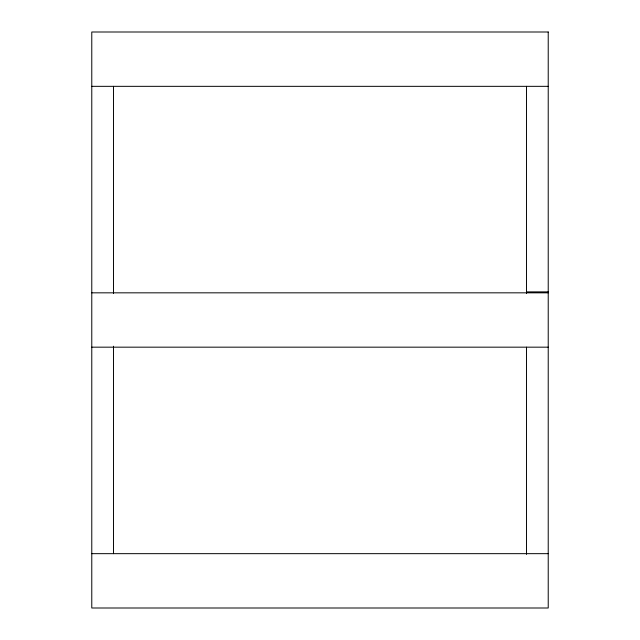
<?xml version="1.0" encoding="UTF-8"?>
<svg xmlns="http://www.w3.org/2000/svg" width="640" height="640" viewBox="0 0 640 640"><rect width="100%" height="100%" fill="white"/><g stroke="black" fill="none" stroke-linecap="round" stroke-linejoin="round"><path stroke-width="0.96" d="M91.776 86.336L548.224 86.336M526.488 291.88L548.224 291.88M91.776 292.832L548.224 292.832M91.776 347.168L548.224 347.168M91.776 553.664L548.224 553.664M526.488 86.336L526.488 293.552M526.488 347.168L526.488 554.384M113.512 86.336L113.512 293.6M113.512 346.224L113.512 553.664M548.224 32L91.776 32L91.776 608L548.224 608L548.224 32"/></g></svg>
